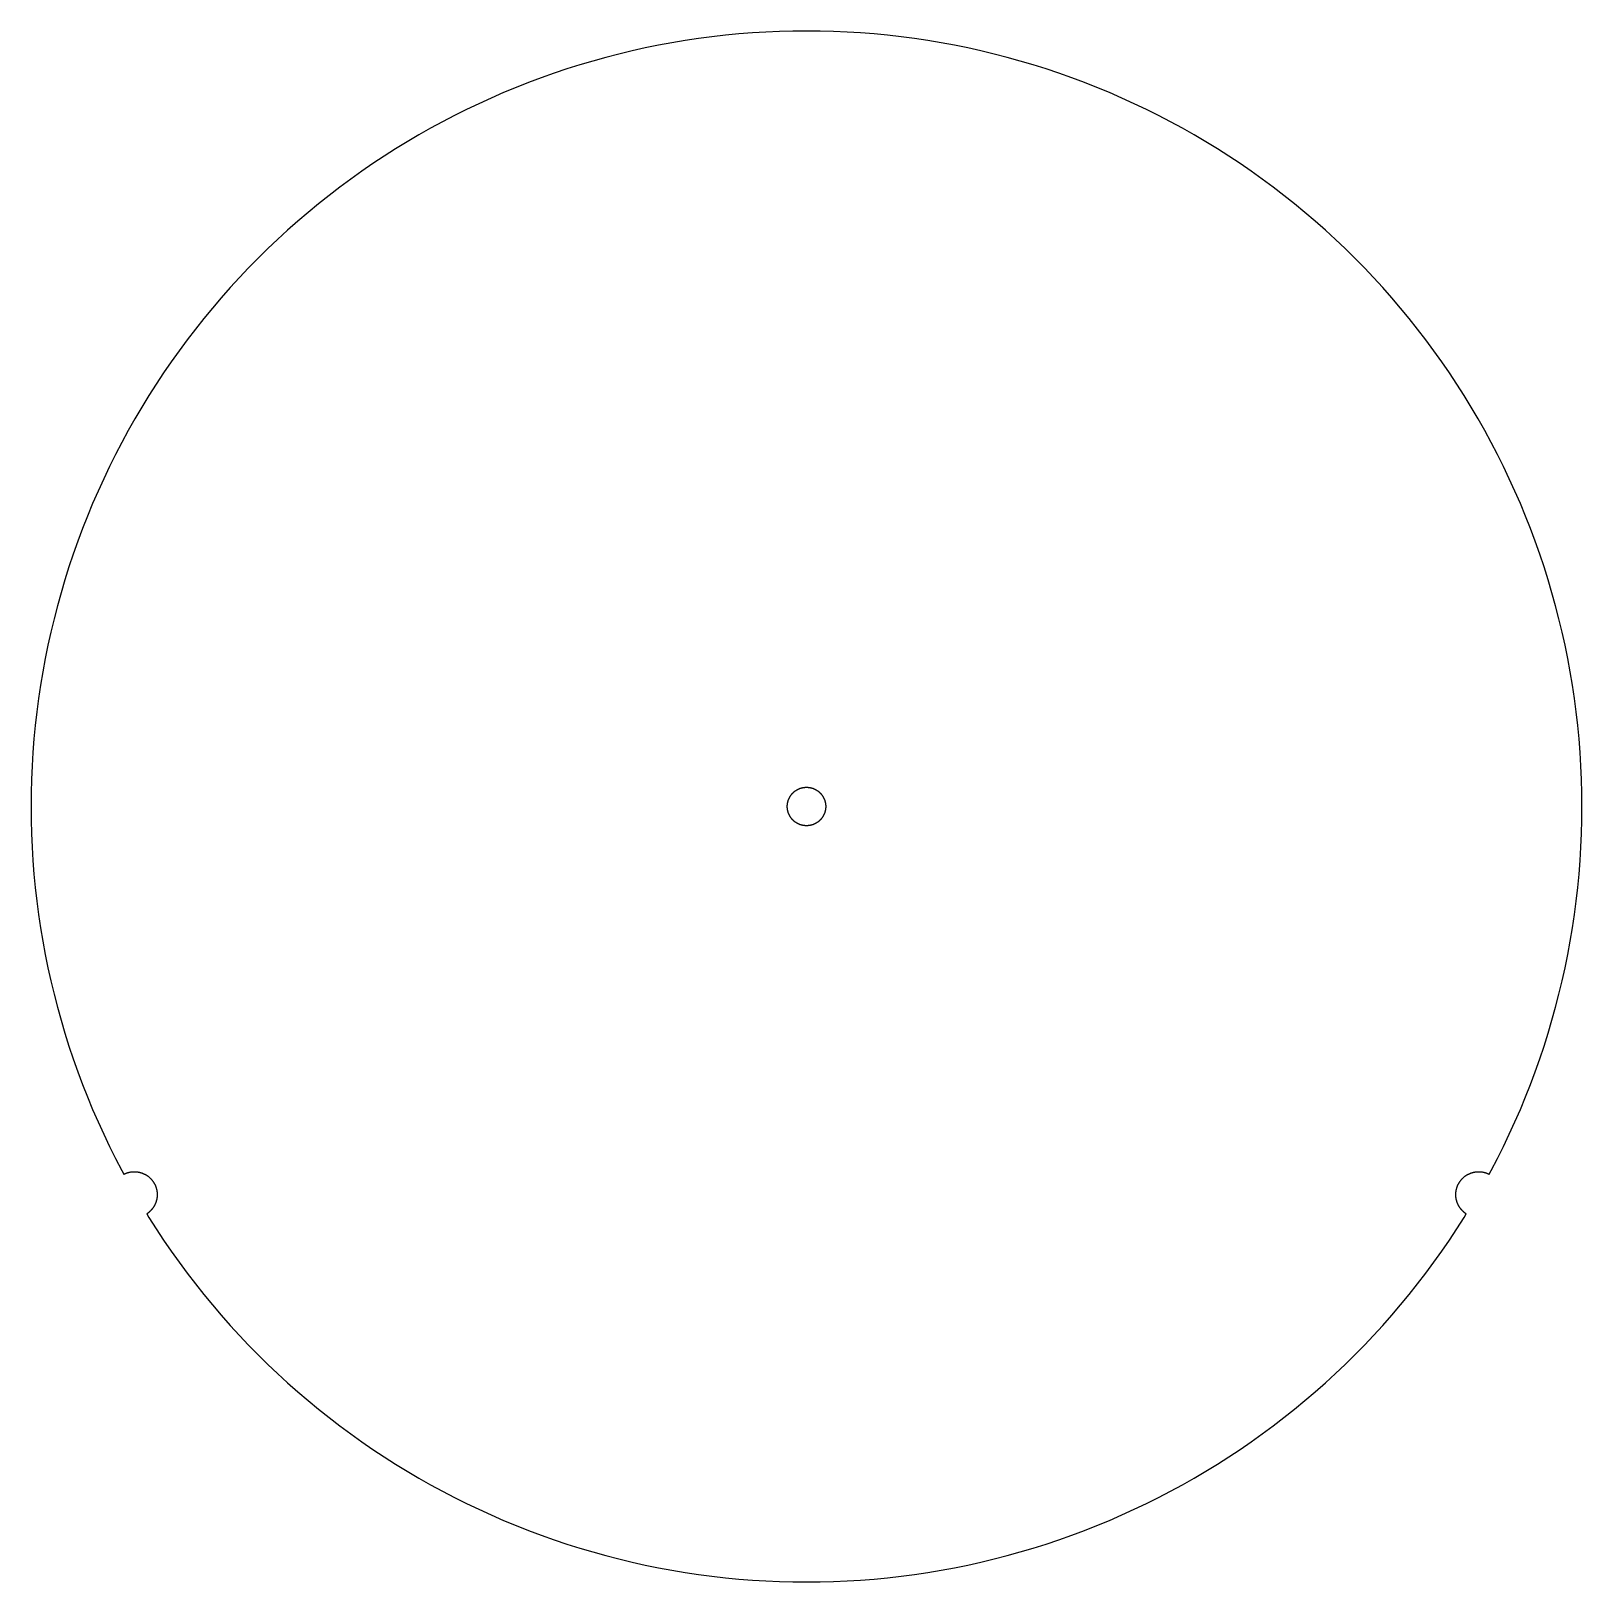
# Model space of a CAD drawing. Header units: metres. Extents: x -105 to 105, y -105 to 105.
import ezdxf

# ---------------------------------------------------------------- set-up
doc = ezdxf.new("R2010")
doc.units = ezdxf.units.M

msp = doc.modelspace()

# ---------------------------------------------------------------- linework, layer by layer
for p, q in [((-20.0159, 102.973), (-21.8099, 102.608)), ((-18.2157, 103.306), (-20.0159, 102.973)), ((-16.41, 103.609), (-18.2157, 103.306)), ((-14.5992, 103.879), (-16.41, 103.609)), ((-12.7841, 104.118), (-14.5992, 103.879)), ((-10.965, 104.325), (-12.7841, 104.118)), ((-9.14262, 104.501), (-10.965, 104.325)), ((-7.31744, 104.644), (-9.14262, 104.501)), ((-5.49004, 104.756), (-7.31744, 104.644)), ((-3.66095, 104.836), (-5.49004, 104.756)), ((-1.83075, 104.884), (-3.66095, 104.836)), ((0, 104.9), (-1.83075, 104.884)), ((1.83075, 104.884), (0, 104.9)), ((3.66095, 104.836), (1.83075, 104.884)), ((5.49004, 104.756), (3.66095, 104.836)), ((7.31744, 104.644), (5.49004, 104.756)), ((9.14262, 104.501), (7.31744, 104.644)), ((10.965, 104.325), (9.14262, 104.501)), ((12.7841, 104.118), (10.965, 104.325)), ((14.5992, 103.879), (12.7841, 104.118)), ((16.41, 103.609), (14.5992, 103.879)), ((18.2157, 103.306), (16.41, 103.609)), ((20.0159, 102.973), (18.2157, 103.306)), ((21.8099, 102.608), (20.0159, 102.973)), ((-28.9144, 100.836), (-30.6698, 100.316)), ((-27.1501, 101.326), (-28.9144, 100.836)), ((-25.3776, 101.784), (-27.1501, 101.326)), ((-23.5974, 102.211), (-25.3776, 101.784)), ((-21.8099, 102.608), (-23.5974, 102.211)), ((23.5974, 102.211), (21.8099, 102.608)), ((25.3776, 101.784), (23.5974, 102.211)), ((27.1501, 101.326), (25.3776, 101.784)), ((28.9144, 100.836), (27.1501, 101.326)), ((30.6698, 100.316), (28.9144, 100.836)), ((-34.1521, 99.1849), (-35.8779, 98.5737)), ((-32.4159, 99.7658), (-34.1521, 99.1849)), ((-30.6698, 100.316), (-32.4159, 99.7658)), ((32.4159, 99.7658), (30.6698, 100.316)), ((34.1521, 99.1849), (32.4159, 99.7658)), ((35.8779, 98.5737), (34.1521, 99.1849)), ((-40.9877, 96.561), (-42.6667, 95.8309)), ((-39.2962, 97.2616), (-40.9877, 96.561)), ((-37.5928, 97.9326), (-39.2962, 97.2616)), ((-35.8779, 98.5737), (-37.5928, 97.9326)), ((37.5928, 97.9326), (35.8779, 98.5737)), ((39.2962, 97.2616), (37.5928, 97.9326)), ((40.9877, 96.561), (39.2962, 97.2616)), ((42.6667, 95.8309), (40.9877, 96.561)), ((-44.3326, 95.0717), (-45.9851, 94.2835)), ((-42.6667, 95.8309), (-44.3326, 95.0717)), ((44.3326, 95.0717), (42.6667, 95.8309)), ((45.9851, 94.2835), (44.3326, 95.0717)), ((-49.2476, 92.6212), (-50.8565, 91.7476)), ((-47.6236, 93.4666), (-49.2476, 92.6212)), ((-45.9851, 94.2835), (-47.6236, 93.4666)), ((47.6236, 93.4666), (45.9851, 94.2835)), ((49.2476, 92.6212), (47.6236, 93.4666)), ((50.8565, 91.7476), (49.2476, 92.6212)), ((-52.45, 90.8461), (-54.0275, 89.9168)), ((-50.8565, 91.7476), (-52.45, 90.8461)), ((52.45, 90.8461), (50.8565, 91.7476)), ((54.0275, 89.9168), (52.45, 90.8461)), ((-55.5885, 88.9602), (-57.1326, 87.9765)), ((-54.0275, 89.9168), (-55.5885, 88.9602)), ((55.5885, 88.9602), (54.0275, 89.9168)), ((57.1326, 87.9765), (55.5885, 88.9602)), ((-58.6593, 86.966), (-60.1682, 85.929)), ((-57.1326, 87.9765), (-58.6593, 86.966)), ((58.6593, 86.966), (57.1326, 87.9765)), ((60.1682, 85.929), (58.6593, 86.966)), ((-61.6587, 84.8659), (-63.1304, 83.7769)), ((-60.1682, 85.929), (-61.6587, 84.8659)), ((61.6587, 84.8659), (60.1682, 85.929)), ((63.1304, 83.7769), (61.6587, 84.8659)), ((-64.5829, 82.6623), (-66.0157, 81.5226)), ((-63.1304, 83.7769), (-64.5829, 82.6623)), ((64.5829, 82.6623), (63.1304, 83.7769)), ((66.0157, 81.5226), (64.5829, 82.6623)), ((-67.4284, 80.358), (-68.8206, 79.169)), ((-66.0157, 81.5226), (-67.4284, 80.358)), ((67.4284, 80.358), (66.0157, 81.5226)), ((68.8206, 79.169), (67.4284, 80.358)), ((-70.1918, 77.9559), (-71.5416, 76.719)), ((-68.8206, 79.169), (-70.1918, 77.9559)), ((70.1918, 77.9559), (68.8206, 79.169)), ((71.5416, 76.719), (70.1918, 77.9559)), ((-71.5416, 76.719), (-72.8697, 75.4587)), ((72.8697, 75.4587), (71.5416, 76.719)), ((-74.1755, 74.1755), (-75.4587, 72.8697)), ((-72.8697, 75.4587), (-74.1755, 74.1755)), ((74.1755, 74.1755), (72.8697, 75.4587)), ((75.4587, 72.8697), (74.1755, 74.1755)), ((-76.719, 71.5416), (-77.9559, 70.1918)), ((-75.4587, 72.8697), (-76.719, 71.5416)), ((76.719, 71.5416), (75.4587, 72.8697)), ((77.9559, 70.1918), (76.719, 71.5416)), ((-77.9559, 70.1918), (-79.169, 68.8206)), ((79.169, 68.8206), (77.9559, 70.1918)), ((-80.358, 67.4284), (-81.5226, 66.0157)), ((-79.169, 68.8206), (-80.358, 67.4284)), ((80.358, 67.4284), (79.169, 68.8206)), ((81.5226, 66.0157), (80.358, 67.4284)), ((-81.5226, 66.0157), (-82.6623, 64.5829)), ((82.6623, 64.5829), (81.5226, 66.0157)), ((-83.7769, 63.1304), (-84.8659, 61.6587)), ((-82.6623, 64.5829), (-83.7769, 63.1304)), ((83.7769, 63.1304), (82.6623, 64.5829)), ((84.8659, 61.6587), (83.7769, 63.1304)), ((-84.8659, 61.6587), (-85.929, 60.1682)), ((85.929, 60.1682), (84.8659, 61.6587)), ((-85.929, 60.1682), (-86.966, 58.6593)), ((86.966, 58.6593), (85.929, 60.1682)), ((-87.9765, 57.1326), (-88.9602, 55.5885)), ((-86.966, 58.6593), (-87.9765, 57.1326)), ((87.9765, 57.1326), (86.966, 58.6593)), ((88.9602, 55.5885), (87.9765, 57.1326)), ((-88.9602, 55.5885), (-89.9168, 54.0275)), ((89.9168, 54.0275), (88.9602, 55.5885)), ((-89.9168, 54.0275), (-90.8461, 52.45)), ((90.8461, 52.45), (89.9168, 54.0275)), ((-91.7476, 50.8565), (-92.6212, 49.2476)), ((-90.8461, 52.45), (-91.7476, 50.8565)), ((91.7476, 50.8565), (90.8461, 52.45)), ((92.6212, 49.2476), (91.7476, 50.8565)), ((-92.6212, 49.2476), (-93.4666, 47.6236)), ((93.4666, 47.6236), (92.6212, 49.2476)), ((-93.4666, 47.6236), (-94.2835, 45.9851)), ((94.2835, 45.9851), (93.4666, 47.6236)), ((-95.0717, 44.3326), (-95.8309, 42.6667)), ((-94.2835, 45.9851), (-95.0717, 44.3326)), ((95.0717, 44.3326), (94.2835, 45.9851)), ((95.8309, 42.6667), (95.0717, 44.3326)), ((-95.8309, 42.6667), (-96.561, 40.9877)), ((96.561, 40.9877), (95.8309, 42.6667)), ((-96.561, 40.9877), (-97.2616, 39.2962)), ((97.2616, 39.2962), (96.561, 40.9877)), ((-97.2616, 39.2962), (-97.9326, 37.5928)), ((97.9326, 37.5928), (97.2616, 39.2962)), ((-98.5737, 35.8779), (-99.1849, 34.1521)), ((-97.9326, 37.5928), (-98.5737, 35.8779)), ((98.5737, 35.8779), (97.9326, 37.5928)), ((99.1849, 34.1521), (98.5737, 35.8779)), ((-99.1849, 34.1521), (-99.7658, 32.4159)), ((99.7658, 32.4159), (99.1849, 34.1521)), ((-99.7658, 32.4159), (-100.316, 30.6698)), ((100.316, 30.6698), (99.7658, 32.4159)), ((-100.316, 30.6698), (-100.836, 28.9144)), ((100.836, 28.9144), (100.316, 30.6698)), ((-100.836, 28.9144), (-101.326, 27.1501)), ((101.326, 27.1501), (100.836, 28.9144)), ((-101.784, 25.3776), (-102.211, 23.5974)), ((-101.326, 27.1501), (-101.784, 25.3776)), ((101.784, 25.3776), (101.326, 27.1501)), ((102.211, 23.5974), (101.784, 25.3776)), ((-102.211, 23.5974), (-102.608, 21.8099)), ((102.608, 21.8099), (102.211, 23.5974)), ((-102.608, 21.8099), (-102.973, 20.0159)), ((102.973, 20.0159), (102.608, 21.8099)), ((-102.973, 20.0159), (-103.306, 18.2157)), ((103.306, 18.2157), (102.973, 20.0159)), ((-103.306, 18.2157), (-103.609, 16.41)), ((103.609, 16.41), (103.306, 18.2157)), ((-103.609, 16.41), (-103.879, 14.5992)), ((103.879, 14.5992), (103.609, 16.41)), ((-104.118, 12.7841), (-104.325, 10.965)), ((-103.879, 14.5992), (-104.118, 12.7841)), ((104.118, 12.7841), (103.879, 14.5992)), ((104.325, 10.965), (104.118, 12.7841)), ((-104.325, 10.965), (-104.501, 9.14262)), ((104.501, 9.14262), (104.325, 10.965)), ((-104.501, 9.14262), (-104.644, 7.31744)), ((104.644, 7.31744), (104.501, 9.14262)), ((-104.644, 7.31744), (-104.756, 5.49004)), ((104.756, 5.49004), (104.644, 7.31744)), ((-104.756, 5.49004), (-104.836, 3.66095)), ((104.836, 3.66095), (104.756, 5.49004)), ((-104.836, 3.66095), (-104.884, 1.83075)), ((-1.56471, 2.07645), (-1.52823, 2.10344)), ((-1.52823, 2.10344), (-1.49129, 2.12979)), ((-1.49129, 2.12979), (-1.45389, 2.15549)), ((-1.45389, 2.15549), (-1.41606, 2.18054)), ((-1.41606, 2.18054), (-1.37778, 2.20491)), ((-1.37778, 2.20491), (-1.3391, 2.22862)), ((-1.3391, 2.22862), (-1.29999, 2.25166)), ((-1.29999, 2.25166), (-1.2605, 2.274)), ((-1.2605, 2.274), (-1.22061, 2.29565)), ((-1.22061, 2.29565), (-1.18037, 2.3166)), ((-1.18037, 2.3166), (-1.13976, 2.33685)), ((-1.13976, 2.33685), (-1.0988, 2.3564)), ((-1.0988, 2.3564), (-1.05751, 2.37521)), ((-1.05751, 2.37521), (-1.0159, 2.39331)), ((-1.0159, 2.39331), (-0.973969, 2.41068)), ((-0.973969, 2.41068), (-0.931747, 2.42731)), ((-0.931747, 2.42731), (-0.889252, 2.44319)), ((-0.889252, 2.44319), (-0.846466, 2.45834)), ((-0.846466, 2.45834), (-0.803436, 2.47273)), ((-0.803436, 2.47273), (-0.760162, 2.48639)), ((-0.760162, 2.48639), (-0.716644, 2.49927)), ((-0.716644, 2.49927), (-0.672928, 2.5114)), ((-0.672928, 2.5114), (-0.628983, 2.52277)), ((-0.628983, 2.52277), (-0.584869, 2.53336)), ((-0.584869, 2.53336), (-0.540558, 2.54318)), ((-0.540558, 2.54318), (-0.496094, 2.55222)), ((-0.496094, 2.55222), (-0.451477, 2.56049)), ((-0.451477, 2.56049), (-0.406723, 2.56798)), ((-0.406723, 2.56798), (-0.361847, 2.57469)), ((-0.361847, 2.57469), (-0.316849, 2.58061)), ((-0.316849, 2.58061), (-0.271759, 2.58575)), ((-0.271759, 2.58575), (-0.226593, 2.5901)), ((-0.226593, 2.5901), (-0.181366, 2.59366)), ((-0.181366, 2.59366), (-0.136063, 2.59644)), ((-0.136063, 2.59644), (-0.090729, 2.5984)), ((-0.090729, 2.5984), (-0.045364, 2.59959)), ((-0.045364, 2.59959), (0, 2.59999)), ((0, 2.59999), (0.045364, 2.59959)), ((0.045364, 2.59959), (0.090729, 2.5984)), ((0.090729, 2.5984), (0.136063, 2.59644)), ((0.136063, 2.59644), (0.181366, 2.59366)), ((0.181366, 2.59366), (0.226593, 2.5901)), ((0.226593, 2.5901), (0.271759, 2.58575)), ((0.271759, 2.58575), (0.316849, 2.58061)), ((0.316849, 2.58061), (0.361847, 2.57469)), ((0.361847, 2.57469), (0.406723, 2.56798)), ((0.406723, 2.56798), (0.451477, 2.56049)), ((0.451477, 2.56049), (0.496094, 2.55222)), ((0.496094, 2.55222), (0.540558, 2.54318)), ((0.540558, 2.54318), (0.584869, 2.53336)), ((0.584869, 2.53336), (0.628983, 2.52277)), ((0.628983, 2.52277), (0.672928, 2.5114)), ((0.672928, 2.5114), (0.716644, 2.49927)), ((0.716644, 2.49927), (0.760162, 2.48639)), ((0.760162, 2.48639), (0.803436, 2.47273)), ((0.803436, 2.47273), (0.846466, 2.45834)), ((0.846466, 2.45834), (0.889252, 2.44319)), ((0.889252, 2.44319), (0.931747, 2.42731)), ((0.931747, 2.42731), (0.973969, 2.41068)), ((0.973969, 2.41068), (1.0159, 2.39331)), ((1.0159, 2.39331), (1.05751, 2.37521)), ((1.05751, 2.37521), (1.0988, 2.3564)), ((1.0988, 2.3564), (1.13976, 2.33685)), ((1.13976, 2.33685), (1.18037, 2.3166)), ((1.18037, 2.3166), (1.22061, 2.29565)), ((1.22061, 2.29565), (1.2605, 2.274)), ((1.2605, 2.274), (1.29999, 2.25166)), ((1.29999, 2.25166), (1.3391, 2.22862)), ((1.3391, 2.22862), (1.37778, 2.20491)), ((1.37778, 2.20491), (1.41606, 2.18054)), ((1.41606, 2.18054), (1.45389, 2.15549)), ((1.45389, 2.15549), (1.49129, 2.12979)), ((1.49129, 2.12979), (1.52823, 2.10344)), ((1.52823, 2.10344), (1.56471, 2.07645)), ((104.884, 1.83075), (104.836, 3.66095)), ((-104.884, 1.83075), (-104.9, 0)), ((-104.9, 0), (-104.884, -1.83075)), ((-2.59999, 0), (-2.59959, 0.045364)), ((-2.59959, -0.045364), (-2.59999, 0)), ((-2.59959, 0.045364), (-2.5984, 0.090729)), ((-2.5984, 0.090729), (-2.59644, 0.136063)), ((-2.59644, 0.136063), (-2.59366, 0.181366)), ((-2.59366, 0.181366), (-2.5901, 0.226593)), ((-2.5901, 0.226593), (-2.58575, 0.271759)), ((-2.58575, 0.271759), (-2.58061, 0.316849)), ((-2.58061, 0.316849), (-2.57469, 0.361847)), ((-2.57469, 0.361847), (-2.56798, 0.406723)), ((-2.56798, 0.406723), (-2.56049, 0.451477)), ((-2.56049, 0.451477), (-2.55222, 0.496094)), ((-2.55222, 0.496094), (-2.54318, 0.540558)), ((-2.54318, 0.540558), (-2.53336, 0.584869)), ((-2.53336, 0.584869), (-2.52277, 0.628983)), ((-2.52277, 0.628983), (-2.5114, 0.672928)), ((-2.5114, 0.672928), (-2.49927, 0.716644)), ((-2.49927, 0.716644), (-2.48639, 0.760162)), ((-2.48639, 0.760162), (-2.47273, 0.803436)), ((-2.47273, 0.803436), (-2.45834, 0.846466)), ((-2.45834, 0.846466), (-2.44319, 0.889252)), ((-2.44319, 0.889252), (-2.42731, 0.931747)), ((-2.42731, 0.931747), (-2.41068, 0.973969)), ((-2.41068, 0.973969), (-2.39331, 1.0159)), ((-2.39331, 1.0159), (-2.37521, 1.05751)), ((-2.37521, 1.05751), (-2.3564, 1.0988)), ((-2.3564, 1.0988), (-2.33685, 1.13976)), ((-2.33685, 1.13976), (-2.3166, 1.18037)), ((-2.3166, 1.18037), (-2.29565, 1.22061)), ((-2.29565, 1.22061), (-2.274, 1.2605)), ((-2.274, 1.2605), (-2.25166, 1.29999)), ((-2.25166, 1.29999), (-2.22862, 1.3391)), ((-2.22862, 1.3391), (-2.20491, 1.37778)), ((-2.20491, 1.37778), (-2.18054, 1.41606)), ((-2.18054, 1.41606), (-2.15549, 1.45389)), ((-2.15549, 1.45389), (-2.12979, 1.49129)), ((-2.12979, 1.49129), (-2.10344, 1.52823)), ((-2.10344, 1.52823), (-2.07645, 1.56471)), ((-2.07645, 1.56471), (-2.04881, 1.60071)), ((-2.04881, 1.60071), (-2.02057, 1.63623)), ((-2.02057, 1.63623), (-1.99171, 1.67123)), ((-1.99171, 1.67123), (-1.96223, 1.70575)), ((-1.96223, 1.70575), (-1.93217, 1.73973)), ((-1.93217, 1.73973), (-1.9015, 1.77319)), ((-1.9015, 1.77319), (-1.87027, 1.80611)), ((-1.87027, 1.80611), (-1.83847, 1.83847)), ((-1.83847, 1.83847), (-1.80611, 1.87027)), ((-1.80611, 1.87027), (-1.77319, 1.9015)), ((-1.77319, 1.9015), (-1.73973, 1.93217)), ((-1.73973, 1.93217), (-1.70575, 1.96223)), ((-1.70575, 1.96223), (-1.67123, 1.99171)), ((-1.67123, 1.99171), (-1.63623, 2.02057)), ((-1.63623, 2.02057), (-1.60071, 2.04881)), ((-1.60071, 2.04881), (-1.56471, 2.07645)), ((1.56471, 2.07645), (1.60071, 2.04881)), ((1.60071, 2.04881), (1.63623, 2.02057)), ((1.63623, 2.02057), (1.67123, 1.99171)), ((1.67123, 1.99171), (1.70575, 1.96223)), ((1.70575, 1.96223), (1.73973, 1.93217)), ((1.73973, 1.93217), (1.77319, 1.9015)), ((1.77319, 1.9015), (1.80611, 1.87027)), ((1.80611, 1.87027), (1.83847, 1.83847)), ((1.83847, 1.83847), (1.87027, 1.80611)), ((1.87027, 1.80611), (1.9015, 1.77319)), ((1.9015, 1.77319), (1.93217, 1.73973)), ((1.93217, 1.73973), (1.96223, 1.70575)), ((1.96223, 1.70575), (1.99171, 1.67123)), ((1.99171, 1.67123), (2.02057, 1.63623)), ((2.02057, 1.63623), (2.04881, 1.60071)), ((2.04881, 1.60071), (2.07645, 1.56471)), ((2.07645, 1.56471), (2.10344, 1.52823)), ((2.10344, 1.52823), (2.12979, 1.49129)), ((2.12979, 1.49129), (2.15549, 1.45389)), ((2.15549, 1.45389), (2.18054, 1.41606)), ((2.18054, 1.41606), (2.20491, 1.37778)), ((2.20491, 1.37778), (2.22862, 1.3391)), ((2.22862, 1.3391), (2.25166, 1.29999)), ((2.25166, 1.29999), (2.274, 1.2605)), ((2.274, 1.2605), (2.29565, 1.22061)), ((2.29565, 1.22061), (2.3166, 1.18037)), ((2.3166, 1.18037), (2.33685, 1.13976)), ((2.33685, 1.13976), (2.3564, 1.0988)), ((2.3564, 1.0988), (2.37521, 1.05751)), ((2.37521, 1.05751), (2.39331, 1.0159)), ((2.39331, 1.0159), (2.41068, 0.973969)), ((2.41068, 0.973969), (2.42731, 0.931747)), ((2.42731, 0.931747), (2.44319, 0.889252)), ((2.44319, 0.889252), (2.45834, 0.846466)), ((2.45834, 0.846466), (2.47273, 0.803436)), ((2.47273, 0.803436), (2.48639, 0.760162)), ((2.48639, 0.760162), (2.49927, 0.716644)), ((2.49927, 0.716644), (2.5114, 0.672928)), ((2.5114, 0.672928), (2.52277, 0.628983)), ((2.52277, 0.628983), (2.53336, 0.584869)), ((2.53336, 0.584869), (2.54318, 0.540558)), ((2.54318, 0.540558), (2.55222, 0.496094)), ((2.55222, 0.496094), (2.56049, 0.451477)), ((2.56049, 0.451477), (2.56798, 0.406723)), ((2.56798, 0.406723), (2.57469, 0.361847)), ((2.57469, 0.361847), (2.58061, 0.316849)), ((2.58061, 0.316849), (2.58575, 0.271759)), ((2.58575, 0.271759), (2.5901, 0.226593)), ((2.5901, 0.226593), (2.59366, 0.181366)), ((2.59366, 0.181366), (2.59644, 0.136063)), ((2.59644, 0.136063), (2.5984, 0.090729)), ((2.5984, 0.090729), (2.59959, 0.045364)), ((2.59959, 0.045364), (2.59999, 0)), ((2.59999, 0), (2.59959, -0.045364)), ((104.9, 0), (104.884, 1.83075)), ((104.884, -1.83075), (104.9, 0)), ((-104.884, -1.83075), (-104.836, -3.66095)), ((-2.5984, -0.090729), (-2.59959, -0.045364)), ((-2.59644, -0.136063), (-2.5984, -0.090729)), ((-2.59366, -0.181366), (-2.59644, -0.136063)), ((-2.5901, -0.226593), (-2.59366, -0.181366)), ((-2.58575, -0.271759), (-2.5901, -0.226593)), ((-2.58061, -0.316849), (-2.58575, -0.271759)), ((-2.57469, -0.361847), (-2.58061, -0.316849)), ((-2.56798, -0.406723), (-2.57469, -0.361847)), ((-2.56049, -0.451477), (-2.56798, -0.406723)), ((-2.55222, -0.496094), (-2.56049, -0.451477)), ((-2.54318, -0.540558), (-2.55222, -0.496094)), ((-2.53336, -0.584869), (-2.54318, -0.540558)), ((-2.52277, -0.628983), (-2.53336, -0.584869)), ((-2.5114, -0.672928), (-2.52277, -0.628983)), ((-2.49927, -0.716644), (-2.5114, -0.672928)), ((-2.48639, -0.760162), (-2.49927, -0.716644)), ((-2.47273, -0.803436), (-2.48639, -0.760162)), ((-2.45834, -0.846466), (-2.47273, -0.803436)), ((-2.44319, -0.889252), (-2.45834, -0.846466)), ((-2.42731, -0.931747), (-2.44319, -0.889252)), ((-2.41068, -0.973969), (-2.42731, -0.931747)), ((-2.39331, -1.0159), (-2.41068, -0.973969)), ((-2.37521, -1.05751), (-2.39331, -1.0159)), ((-2.3564, -1.0988), (-2.37521, -1.05751)), ((-2.33685, -1.13976), (-2.3564, -1.0988)), ((-2.3166, -1.18037), (-2.33685, -1.13976)), ((-2.29565, -1.22061), (-2.3166, -1.18037)), ((-2.274, -1.2605), (-2.29565, -1.22061)), ((-2.25166, -1.29999), (-2.274, -1.2605)), ((-2.22862, -1.3391), (-2.25166, -1.29999)), ((-2.20491, -1.37778), (-2.22862, -1.3391)), ((-2.18054, -1.41606), (-2.20491, -1.37778)), ((-2.15549, -1.45389), (-2.18054, -1.41606)), ((-2.12979, -1.49129), (-2.15549, -1.45389)), ((-2.10344, -1.52823), (-2.12979, -1.49129)), ((-2.07645, -1.56471), (-2.10344, -1.52823)), ((-2.04881, -1.60071), (-2.07645, -1.56471)), ((-2.02057, -1.63623), (-2.04881, -1.60071)), ((-1.99171, -1.67123), (-2.02057, -1.63623)), ((-1.96223, -1.70575), (-1.99171, -1.67123)), ((-1.93217, -1.73973), (-1.96223, -1.70575)), ((-1.9015, -1.77319), (-1.93217, -1.73973)), ((-1.87027, -1.80611), (-1.9015, -1.77319)), ((-1.83847, -1.83847), (-1.87027, -1.80611)), ((-1.80611, -1.87027), (-1.83847, -1.83847)), ((-1.77319, -1.9015), (-1.80611, -1.87027)), ((-1.73973, -1.93217), (-1.77319, -1.9015)), ((-1.70575, -1.96223), (-1.73973, -1.93217)), ((-1.67123, -1.99171), (-1.70575, -1.96223)), ((-1.63623, -2.02057), (-1.67123, -1.99171)), ((-1.60071, -2.04881), (-1.63623, -2.02057)), ((-1.56471, -2.07645), (-1.60071, -2.04881)), ((-1.52823, -2.10344), (-1.56471, -2.07645)), ((1.56471, -2.07645), (1.52823, -2.10344)), ((1.60071, -2.04881), (1.56471, -2.07645)), ((1.63623, -2.02057), (1.60071, -2.04881)), ((1.67123, -1.99171), (1.63623, -2.02057)), ((1.70575, -1.96223), (1.67123, -1.99171)), ((1.73973, -1.93217), (1.70575, -1.96223)), ((1.77319, -1.9015), (1.73973, -1.93217)), ((1.80611, -1.87027), (1.77319, -1.9015)), ((1.83847, -1.83847), (1.80611, -1.87027)), ((1.87027, -1.80611), (1.83847, -1.83847)), ((1.9015, -1.77319), (1.87027, -1.80611)), ((1.93217, -1.73973), (1.9015, -1.77319)), ((1.96223, -1.70575), (1.93217, -1.73973)), ((1.99171, -1.67123), (1.96223, -1.70575)), ((2.02057, -1.63623), (1.99171, -1.67123)), ((2.04881, -1.60071), (2.02057, -1.63623)), ((2.07645, -1.56471), (2.04881, -1.60071)), ((2.10344, -1.52823), (2.07645, -1.56471)), ((2.12979, -1.49129), (2.10344, -1.52823)), ((2.15549, -1.45389), (2.12979, -1.49129)), ((2.18054, -1.41606), (2.15549, -1.45389)), ((2.20491, -1.37778), (2.18054, -1.41606)), ((2.22862, -1.3391), (2.20491, -1.37778)), ((2.25166, -1.29999), (2.22862, -1.3391)), ((2.274, -1.2605), (2.25166, -1.29999)), ((2.29565, -1.22061), (2.274, -1.2605)), ((2.3166, -1.18037), (2.29565, -1.22061)), ((2.33685, -1.13976), (2.3166, -1.18037)), ((2.3564, -1.0988), (2.33685, -1.13976)), ((2.37521, -1.05751), (2.3564, -1.0988)), ((2.39331, -1.0159), (2.37521, -1.05751)), ((2.41068, -0.973969), (2.39331, -1.0159)), ((2.42731, -0.931747), (2.41068, -0.973969)), ((2.44319, -0.889252), (2.42731, -0.931747)), ((2.45834, -0.846466), (2.44319, -0.889252)), ((2.47273, -0.803436), (2.45834, -0.846466)), ((2.48639, -0.760162), (2.47273, -0.803436)), ((2.49927, -0.716644), (2.48639, -0.760162)), ((2.5114, -0.672928), (2.49927, -0.716644)), ((2.52277, -0.628983), (2.5114, -0.672928)), ((2.53336, -0.584869), (2.52277, -0.628983)), ((2.54318, -0.540558), (2.53336, -0.584869)), ((2.55222, -0.496094), (2.54318, -0.540558)), ((2.56049, -0.451477), (2.55222, -0.496094)), ((2.56798, -0.406723), (2.56049, -0.451477)), ((2.57469, -0.361847), (2.56798, -0.406723)), ((2.58061, -0.316849), (2.57469, -0.361847)), ((2.58575, -0.271759), (2.58061, -0.316849)), ((2.5901, -0.226593), (2.58575, -0.271759)), ((2.59366, -0.181366), (2.5901, -0.226593)), ((2.59644, -0.136063), (2.59366, -0.181366)), ((2.5984, -0.090729), (2.59644, -0.136063)), ((2.59959, -0.045364), (2.5984, -0.090729)), ((104.836, -3.66095), (104.884, -1.83075)), ((-104.836, -3.66095), (-104.756, -5.49004)), ((-1.49129, -2.12979), (-1.52823, -2.10344)), ((-1.45389, -2.15549), (-1.49129, -2.12979)), ((-1.41606, -2.18054), (-1.45389, -2.15549)), ((-1.37778, -2.20491), (-1.41606, -2.18054)), ((-1.3391, -2.22862), (-1.37778, -2.20491)), ((-1.29999, -2.25166), (-1.3391, -2.22862)), ((-1.2605, -2.274), (-1.29999, -2.25166)), ((-1.22061, -2.29565), (-1.2605, -2.274)), ((-1.18037, -2.3166), (-1.22061, -2.29565)), ((-1.13976, -2.33685), (-1.18037, -2.3166)), ((-1.0988, -2.3564), (-1.13976, -2.33685)), ((-1.05751, -2.37521), (-1.0988, -2.3564)), ((-1.0159, -2.39331), (-1.05751, -2.37521)), ((-0.973969, -2.41068), (-1.0159, -2.39331)), ((-0.931747, -2.42731), (-0.973969, -2.41068)), ((-0.889252, -2.44319), (-0.931747, -2.42731)), ((-0.846466, -2.45834), (-0.889252, -2.44319)), ((-0.803436, -2.47273), (-0.846466, -2.45834)), ((-0.760162, -2.48639), (-0.803436, -2.47273)), ((-0.716644, -2.49927), (-0.760162, -2.48639)), ((-0.672928, -2.5114), (-0.716644, -2.49927)), ((-0.628983, -2.52277), (-0.672928, -2.5114)), ((-0.584869, -2.53336), (-0.628983, -2.52277)), ((-0.540558, -2.54318), (-0.584869, -2.53336)), ((-0.496094, -2.55222), (-0.540558, -2.54318)), ((-0.451477, -2.56049), (-0.496094, -2.55222)), ((-0.406723, -2.56798), (-0.451477, -2.56049)), ((-0.361847, -2.57469), (-0.406723, -2.56798)), ((-0.316849, -2.58061), (-0.361847, -2.57469)), ((-0.271759, -2.58575), (-0.316849, -2.58061)), ((-0.226593, -2.5901), (-0.271759, -2.58575)), ((-0.181366, -2.59366), (-0.226593, -2.5901)), ((-0.136063, -2.59644), (-0.181366, -2.59366)), ((-0.090729, -2.5984), (-0.136063, -2.59644)), ((-0.045364, -2.59959), (-0.090729, -2.5984)), ((0, -2.59999), (-0.045364, -2.59959)), ((0.045364, -2.59959), (0, -2.59999)), ((0.090729, -2.5984), (0.045364, -2.59959)), ((0.136063, -2.59644), (0.090729, -2.5984)), ((0.181366, -2.59366), (0.136063, -2.59644)), ((0.226593, -2.5901), (0.181366, -2.59366)), ((0.271759, -2.58575), (0.226593, -2.5901)), ((0.316849, -2.58061), (0.271759, -2.58575)), ((0.361847, -2.57469), (0.316849, -2.58061)), ((0.406723, -2.56798), (0.361847, -2.57469)), ((0.451477, -2.56049), (0.406723, -2.56798)), ((0.496094, -2.55222), (0.451477, -2.56049)), ((0.540558, -2.54318), (0.496094, -2.55222)), ((0.584869, -2.53336), (0.540558, -2.54318)), ((0.628983, -2.52277), (0.584869, -2.53336)), ((0.672928, -2.5114), (0.628983, -2.52277)), ((0.716644, -2.49927), (0.672928, -2.5114)), ((0.760162, -2.48639), (0.716644, -2.49927)), ((0.803436, -2.47273), (0.760162, -2.48639)), ((0.846466, -2.45834), (0.803436, -2.47273)), ((0.889252, -2.44319), (0.846466, -2.45834)), ((0.931747, -2.42731), (0.889252, -2.44319)), ((0.973969, -2.41068), (0.931747, -2.42731)), ((1.0159, -2.39331), (0.973969, -2.41068)), ((1.05751, -2.37521), (1.0159, -2.39331)), ((1.0988, -2.3564), (1.05751, -2.37521)), ((1.13976, -2.33685), (1.0988, -2.3564)), ((1.18037, -2.3166), (1.13976, -2.33685)), ((1.22061, -2.29565), (1.18037, -2.3166)), ((1.2605, -2.274), (1.22061, -2.29565)), ((1.29999, -2.25166), (1.2605, -2.274)), ((1.3391, -2.22862), (1.29999, -2.25166)), ((1.37778, -2.20491), (1.3391, -2.22862)), ((1.41606, -2.18054), (1.37778, -2.20491)), ((1.45389, -2.15549), (1.41606, -2.18054)), ((1.49129, -2.12979), (1.45389, -2.15549)), ((1.52823, -2.10344), (1.49129, -2.12979)), ((104.756, -5.49004), (104.836, -3.66095)), ((-104.756, -5.49004), (-104.644, -7.31744)), ((104.644, -7.31744), (104.756, -5.49004)), ((-104.644, -7.31744), (-104.501, -9.14262)), ((104.501, -9.14262), (104.644, -7.31744)), ((-104.501, -9.14262), (-104.325, -10.965)), ((104.325, -10.965), (104.501, -9.14262)), ((-104.325, -10.965), (-104.118, -12.7841)), ((104.118, -12.7841), (104.325, -10.965)), ((-104.118, -12.7841), (-103.879, -14.5992)), ((-103.879, -14.5992), (-103.609, -16.41)), ((103.609, -16.41), (103.879, -14.5992)), ((103.879, -14.5992), (104.118, -12.7841)), ((-103.609, -16.41), (-103.306, -18.2157)), ((103.306, -18.2157), (103.609, -16.41)), ((-103.306, -18.2157), (-102.973, -20.0159)), ((102.973, -20.0159), (103.306, -18.2157)), ((-102.973, -20.0159), (-102.608, -21.8099)), ((102.608, -21.8099), (102.973, -20.0159)), ((-102.608, -21.8099), (-102.211, -23.5974)), ((102.211, -23.5974), (102.608, -21.8099)), ((-102.211, -23.5974), (-101.784, -25.3776)), ((101.784, -25.3776), (102.211, -23.5974)), ((-101.784, -25.3776), (-101.326, -27.1501)), ((-101.326, -27.1501), (-100.836, -28.9144)), ((100.836, -28.9144), (101.326, -27.1501)), ((101.326, -27.1501), (101.784, -25.3776)), ((-100.836, -28.9144), (-100.316, -30.6698)), ((100.316, -30.6698), (100.836, -28.9144)), ((-100.316, -30.6698), (-99.7658, -32.4159)), ((99.7658, -32.4159), (100.316, -30.6698)), ((-99.7658, -32.4159), (-99.1849, -34.1521)), ((99.1849, -34.1521), (99.7658, -32.4159)), ((-99.1849, -34.1521), (-98.5737, -35.8779)), ((98.5737, -35.8779), (99.1849, -34.1521)), ((-98.5737, -35.8779), (-97.9326, -37.5928)), ((-97.9326, -37.5928), (-97.2616, -39.2962)), ((97.2616, -39.2962), (97.9326, -37.5928)), ((97.9326, -37.5928), (98.5737, -35.8779)), ((-97.2616, -39.2962), (-96.561, -40.9877)), ((96.561, -40.9877), (97.2616, -39.2962)), ((-96.561, -40.9877), (-95.8309, -42.6667)), ((95.8309, -42.6667), (96.561, -40.9877)), ((-95.8309, -42.6667), (-95.0717, -44.3326)), ((95.0717, -44.3326), (95.8309, -42.6667)), ((-95.0717, -44.3326), (-94.2835, -45.9851)), ((-94.2835, -45.9851), (-93.4666, -47.6236)), ((93.4666, -47.6236), (94.2835, -45.9851)), ((94.2835, -45.9851), (95.0717, -44.3326)), ((-93.4666, -47.6236), (-92.6212, -49.2476)), ((92.6212, -49.2476), (93.4666, -47.6236)), ((-92.6212, -49.2476), (-92.3517, -49.7439)), ((-92.3517, -49.7439), (-92.34, -49.7379)), ((-92.34, -49.7379), (-92.2916, -49.7137)), ((-92.2916, -49.7137), (-92.2428, -49.6904)), ((-92.2428, -49.6904), (-92.1935, -49.668)), ((-92.1935, -49.668), (-92.1439, -49.6464)), ((-92.1439, -49.6464), (-92.0939, -49.6257)), ((-92.0939, -49.6257), (-92.0436, -49.6059)), ((-92.0436, -49.6059), (-91.9929, -49.5869)), ((-91.9929, -49.5869), (-91.9419, -49.5689)), ((-91.9419, -49.5689), (-91.8906, -49.5517)), ((-91.8906, -49.5517), (-91.839, -49.5354)), ((-91.839, -49.5354), (-91.7871, -49.5201)), ((-91.7871, -49.5201), (-91.735, -49.5056)), ((-91.735, -49.5056), (-91.6826, -49.4921)), ((-91.6826, -49.4921), (-91.63, -49.4794)), ((-91.63, -49.4794), (-91.5772, -49.4677)), ((-91.5772, -49.4677), (-91.5242, -49.457)), ((-91.5242, -49.457), (-91.471, -49.4471)), ((-91.471, -49.4471), (-91.4176, -49.4382)), ((-91.4176, -49.4382), (-91.3641, -49.4302)), ((-91.3641, -49.4302), (-91.3105, -49.4231)), ((-91.3105, -49.4231), (-91.2567, -49.417)), ((-91.2567, -49.417), (-91.2028, -49.4118)), ((-91.2028, -49.4118), (-91.1489, -49.4075)), ((-91.1489, -49.4075), (-91.0949, -49.4042)), ((-91.0949, -49.4042), (-91.0408, -49.4019)), ((-91.0408, -49.4019), (-90.9868, -49.4005)), ((-90.9868, -49.4005), (-90.9327, -49.4)), ((-90.9327, -49.4), (-90.8786, -49.4005)), ((-90.8786, -49.4005), (-90.8245, -49.4019)), ((-90.8245, -49.4019), (-90.7704, -49.4042)), ((-90.7704, -49.4042), (-90.7164, -49.4075)), ((-90.7164, -49.4075), (-90.6625, -49.4118)), ((-90.6625, -49.4118), (-90.6086, -49.417)), ((-90.6086, -49.417), (-90.5549, -49.4231)), ((-90.5549, -49.4231), (-90.5012, -49.4302)), ((-90.5012, -49.4302), (-90.4477, -49.4382)), ((-90.4477, -49.4382), (-90.3943, -49.4471)), ((-90.3943, -49.4471), (-90.3412, -49.457)), ((-90.3412, -49.457), (-90.2881, -49.4677)), ((-90.2881, -49.4677), (-90.2353, -49.4794)), ((-90.2353, -49.4794), (-90.1827, -49.4921)), ((-90.1827, -49.4921), (-90.1303, -49.5056)), ((-90.1303, -49.5056), (-90.0782, -49.5201)), ((-90.0782, -49.5201), (-90.0263, -49.5354)), ((-90.0263, -49.5354), (-89.9747, -49.5517)), ((-89.9747, -49.5517), (-89.9234, -49.5689)), ((-89.9234, -49.5689), (-89.8724, -49.5869)), ((-89.8724, -49.5869), (-89.8217, -49.6059)), ((-89.8217, -49.6059), (-89.7714, -49.6257)), ((-89.7714, -49.6257), (-89.7214, -49.6464)), ((-89.7214, -49.6464), (-89.6718, -49.668)), ((-89.6718, -49.668), (-89.6225, -49.6904)), ((-89.6225, -49.6904), (-89.5737, -49.7137)), ((-89.5737, -49.7137), (-89.5253, -49.7379)), ((-89.5253, -49.7379), (-89.4773, -49.7628)), ((-89.4773, -49.7628), (-89.4297, -49.7887)), ((-89.4297, -49.7887), (-89.3827, -49.8153)), ((-89.3827, -49.8153), (-89.336, -49.8428)), ((-89.336, -49.8428), (-89.2899, -49.871)), ((-89.2899, -49.871), (-89.2443, -49.9001)), ((-89.2443, -49.9001), (-89.1992, -49.93)), ((-89.1992, -49.93), (-89.1546, -49.9606)), ((-89.1546, -49.9606), (-89.1105, -49.992)), ((-89.1105, -49.992), (-89.067, -50.0242)), ((-89.067, -50.0242), (-89.0241, -50.0572)), ((-89.0241, -50.0572), (-88.9818, -50.0908)), ((-88.9818, -50.0908), (-88.94, -50.1253)), ((-88.94, -50.1253), (-88.8989, -50.1604)), ((-88.8989, -50.1604), (-88.8584, -50.1962)), ((-88.8584, -50.1962), (-88.8185, -50.2328)), ((-88.8185, -50.2328), (-88.7792, -50.27)), ((-88.7792, -50.27), (-88.7406, -50.308)), ((-88.7406, -50.308), (-88.7027, -50.3466)), ((-88.7027, -50.3466), (-88.6655, -50.3858)), ((88.6655, -50.3858), (88.7027, -50.3466)), ((88.7027, -50.3466), (88.7406, -50.308)), ((88.7406, -50.308), (88.7792, -50.27)), ((88.7792, -50.27), (88.8185, -50.2328)), ((88.8185, -50.2328), (88.8584, -50.1962)), ((88.8584, -50.1962), (88.8989, -50.1604)), ((88.8989, -50.1604), (88.94, -50.1253)), ((88.94, -50.1253), (88.9818, -50.0908)), ((88.9818, -50.0908), (89.0241, -50.0572)), ((89.0241, -50.0572), (89.067, -50.0242)), ((89.067, -50.0242), (89.1105, -49.992)), ((89.1105, -49.992), (89.1546, -49.9606)), ((89.1546, -49.9606), (89.1992, -49.93)), ((89.1992, -49.93), (89.2443, -49.9001)), ((89.2443, -49.9001), (89.2899, -49.871)), ((89.2899, -49.871), (89.336, -49.8428)), ((89.336, -49.8428), (89.3827, -49.8153)), ((89.3827, -49.8153), (89.4297, -49.7887)), ((89.4297, -49.7887), (89.4773, -49.7628)), ((89.4773, -49.7628), (89.5253, -49.7379)), ((89.5253, -49.7379), (89.5737, -49.7137)), ((89.5737, -49.7137), (89.6225, -49.6904)), ((89.6225, -49.6904), (89.6718, -49.668)), ((89.6718, -49.668), (89.7214, -49.6464)), ((89.7214, -49.6464), (89.7714, -49.6257)), ((89.7714, -49.6257), (89.8217, -49.6059)), ((89.8217, -49.6059), (89.8724, -49.5869)), ((89.8724, -49.5869), (89.9234, -49.5689)), ((89.9234, -49.5689), (89.9747, -49.5517)), ((89.9747, -49.5517), (90.0263, -49.5354)), ((90.0263, -49.5354), (90.0782, -49.5201)), ((90.0782, -49.5201), (90.1303, -49.5056)), ((90.1303, -49.5056), (90.1827, -49.4921)), ((90.1827, -49.4921), (90.2353, -49.4794)), ((90.2353, -49.4794), (90.2881, -49.4677)), ((90.2881, -49.4677), (90.3412, -49.457)), ((90.3412, -49.457), (90.3943, -49.4471)), ((90.3943, -49.4471), (90.4477, -49.4382)), ((90.4477, -49.4382), (90.5012, -49.4302)), ((90.5012, -49.4302), (90.5549, -49.4231)), ((90.5549, -49.4231), (90.6086, -49.417)), ((90.6086, -49.417), (90.6625, -49.4118)), ((90.6625, -49.4118), (90.7164, -49.4075)), ((90.7164, -49.4075), (90.7704, -49.4042)), ((90.7704, -49.4042), (90.8245, -49.4019)), ((90.8245, -49.4019), (90.8786, -49.4005)), ((90.8786, -49.4005), (90.9327, -49.4)), ((90.9327, -49.4), (90.9868, -49.4005)), ((90.9868, -49.4005), (91.0408, -49.4019)), ((91.0408, -49.4019), (91.0949, -49.4042)), ((91.0949, -49.4042), (91.1489, -49.4075)), ((91.1489, -49.4075), (91.2028, -49.4118)), ((91.2028, -49.4118), (91.2567, -49.417)), ((91.2567, -49.417), (91.3105, -49.4231)), ((91.3105, -49.4231), (91.3641, -49.4302)), ((91.3641, -49.4302), (91.4176, -49.4382)), ((91.4176, -49.4382), (91.471, -49.4471)), ((91.471, -49.4471), (91.5242, -49.457)), ((91.5242, -49.457), (91.5772, -49.4677)), ((91.5772, -49.4677), (91.63, -49.4794)), ((91.63, -49.4794), (91.6826, -49.4921)), ((91.6826, -49.4921), (91.735, -49.5056)), ((91.735, -49.5056), (91.7871, -49.5201)), ((91.7871, -49.5201), (91.839, -49.5354)), ((91.839, -49.5354), (91.8906, -49.5517)), ((91.8906, -49.5517), (91.9419, -49.5689)), ((91.9419, -49.5689), (91.9929, -49.5869)), ((91.9929, -49.5869), (92.0436, -49.6059)), ((92.0436, -49.6059), (92.0939, -49.6257)), ((92.0939, -49.6257), (92.1439, -49.6464)), ((92.1439, -49.6464), (92.1935, -49.668)), ((92.1935, -49.668), (92.2428, -49.6904)), ((92.2428, -49.6904), (92.2916, -49.7137)), ((92.2916, -49.7137), (92.34, -49.7379)), ((92.34, -49.7379), (92.3517, -49.7439)), ((92.3517, -49.7439), (92.6212, -49.2476)), ((-88.6655, -50.3858), (-88.6289, -50.4257)), ((-88.6289, -50.4257), (-88.5931, -50.4662)), ((-88.5931, -50.4662), (-88.5579, -50.5074)), ((-88.5579, -50.5074), (-88.5235, -50.5491)), ((-88.5235, -50.5491), (-88.4898, -50.5914)), ((-88.4898, -50.5914), (-88.4569, -50.6344)), ((-88.4569, -50.6344), (-88.4247, -50.6779)), ((-88.4247, -50.6779), (-88.3933, -50.7219)), ((-88.3933, -50.7219), (-88.3626, -50.7665)), ((-88.3626, -50.7665), (-88.3328, -50.8116)), ((-88.3328, -50.8116), (-88.3037, -50.8572)), ((-88.3037, -50.8572), (-88.2754, -50.9034)), ((-88.2754, -50.9034), (-88.248, -50.95)), ((-88.248, -50.95), (-88.2213, -50.9971)), ((-88.2213, -50.9971), (-88.1955, -51.0446)), ((-88.1955, -51.0446), (-88.1705, -51.0926)), ((-88.1705, -51.0926), (-88.1464, -51.141)), ((-88.1464, -51.141), (-88.1231, -51.1899)), ((-88.1231, -51.1899), (-88.1007, -51.2391)), ((-88.1007, -51.2391), (-88.0791, -51.2887)), ((-88.0791, -51.2887), (-88.0584, -51.3387)), ((-88.0584, -51.3387), (-88.0386, -51.3891)), ((-88.0386, -51.3891), (-88.0196, -51.4397)), ((-88.0196, -51.4397), (-88.0016, -51.4907)), ((-88.0016, -51.4907), (-87.9844, -51.542)), ((-87.9844, -51.542), (-87.9681, -51.5936)), ((-87.9681, -51.5936), (-87.9527, -51.6455)), ((-87.9527, -51.6455), (-87.9383, -51.6976)), ((-87.9383, -51.6976), (-87.9247, -51.75)), ((-87.9247, -51.75), (-87.9121, -51.8026)), ((-87.9121, -51.8026), (-87.9004, -51.8555)), ((-87.9004, -51.8555), (-87.8896, -51.9085)), ((-87.8896, -51.9085), (-87.8798, -51.9617)), ((-87.8798, -51.9617), (-87.8708, -52.015)), ((-87.8708, -52.015), (-87.8628, -52.0686)), ((-87.8628, -52.0686), (-87.8558, -52.1222)), ((-87.8558, -52.1222), (-87.8496, -52.1759)), ((-87.8496, -52.1759), (-87.8445, -52.2298)), ((-87.8445, -52.2298), (-87.8402, -52.2838)), ((-87.8402, -52.2838), (-87.8369, -52.3378)), ((-87.8369, -52.3378), (-87.8345, -52.3918)), ((-87.8345, -52.3918), (-87.8331, -52.4459)), ((-87.8331, -52.4459), (-87.8327, -52.5)), ((87.8327, -52.5), (87.8331, -52.4459)), ((87.8331, -52.4459), (87.8345, -52.3918)), ((87.8345, -52.3918), (87.8369, -52.3378)), ((87.8369, -52.3378), (87.8402, -52.2838)), ((87.8402, -52.2838), (87.8445, -52.2298)), ((87.8445, -52.2298), (87.8496, -52.1759)), ((87.8496, -52.1759), (87.8558, -52.1222)), ((87.8558, -52.1222), (87.8628, -52.0686)), ((87.8628, -52.0686), (87.8708, -52.015)), ((87.8708, -52.015), (87.8798, -51.9617)), ((87.8798, -51.9617), (87.8896, -51.9085)), ((87.8896, -51.9085), (87.9004, -51.8555)), ((87.9004, -51.8555), (87.9121, -51.8026)), ((87.9121, -51.8026), (87.9247, -51.75)), ((87.9247, -51.75), (87.9383, -51.6976)), ((87.9383, -51.6976), (87.9527, -51.6455)), ((87.9527, -51.6455), (87.9681, -51.5936)), ((87.9681, -51.5936), (87.9844, -51.542)), ((87.9844, -51.542), (88.0016, -51.4907)), ((88.0016, -51.4907), (88.0196, -51.4397)), ((88.0196, -51.4397), (88.0386, -51.3891)), ((88.0386, -51.3891), (88.0584, -51.3387)), ((88.0584, -51.3387), (88.0791, -51.2887)), ((88.0791, -51.2887), (88.1007, -51.2391)), ((88.1007, -51.2391), (88.1231, -51.1899)), ((88.1231, -51.1899), (88.1464, -51.141)), ((88.1464, -51.141), (88.1705, -51.0926)), ((88.1705, -51.0926), (88.1955, -51.0446)), ((88.1955, -51.0446), (88.2213, -50.9971)), ((88.2213, -50.9971), (88.248, -50.95)), ((88.248, -50.95), (88.2754, -50.9034)), ((88.2754, -50.9034), (88.3037, -50.8572)), ((88.3037, -50.8572), (88.3328, -50.8116)), ((88.3328, -50.8116), (88.3626, -50.7665)), ((88.3626, -50.7665), (88.3933, -50.7219)), ((88.3933, -50.7219), (88.4247, -50.6779)), ((88.4247, -50.6779), (88.4569, -50.6344)), ((88.4569, -50.6344), (88.4898, -50.5914)), ((88.4898, -50.5914), (88.5235, -50.5491)), ((88.5235, -50.5491), (88.5579, -50.5074)), ((88.5579, -50.5074), (88.5931, -50.4662)), ((88.5931, -50.4662), (88.6289, -50.4257)), ((88.6289, -50.4257), (88.6655, -50.3858)), ((-88.5931, -54.5338), (-88.6289, -54.5743)), ((-88.5579, -54.4926), (-88.5931, -54.5338)), ((-88.5235, -54.4509), (-88.5579, -54.4926)), ((-88.4898, -54.4085), (-88.5235, -54.4509)), ((-88.4569, -54.3656), (-88.4898, -54.4085)), ((-88.4247, -54.3221), (-88.4569, -54.3656)), ((-88.3933, -54.2781), (-88.4247, -54.3221)), ((-88.3626, -54.2335), (-88.3933, -54.2781)), ((-88.3328, -54.1884), (-88.3626, -54.2335)), ((-88.3037, -54.1427), (-88.3328, -54.1884)), ((-88.2754, -54.0966), (-88.3037, -54.1427)), ((-88.248, -54.05), (-88.2754, -54.0966)), ((-88.2213, -54.0029), (-88.248, -54.05)), ((-88.1955, -53.9554), (-88.2213, -54.0029)), ((-88.1705, -53.9074), (-88.1955, -53.9554)), ((-88.1464, -53.8589), (-88.1705, -53.9074)), ((-88.1231, -53.8101), (-88.1464, -53.8589)), ((-88.1007, -53.7609), (-88.1231, -53.8101)), ((-88.0791, -53.7113), (-88.1007, -53.7609)), ((-88.0584, -53.6613), (-88.0791, -53.7113)), ((-88.0386, -53.6109), (-88.0584, -53.6613)), ((-88.0196, -53.5603), (-88.0386, -53.6109)), ((-88.0016, -53.5092), (-88.0196, -53.5603)), ((-87.9844, -53.4579), (-88.0016, -53.5092)), ((-87.9681, -53.4063), (-87.9844, -53.4579)), ((-87.9527, -53.3545), (-87.9681, -53.4063)), ((-87.9383, -53.3023), (-87.9527, -53.3545)), ((-87.9247, -53.25), (-87.9383, -53.3023)), ((-87.9121, -53.1973), (-87.9247, -53.25)), ((-87.9004, -53.1445), (-87.9121, -53.1973)), ((-87.8896, -53.0915), (-87.9004, -53.1445)), ((-87.8798, -53.0383), (-87.8896, -53.0915)), ((-87.8708, -52.9849), (-87.8798, -53.0383)), ((-87.8628, -52.9314), (-87.8708, -52.9849)), ((-87.8558, -52.8778), (-87.8628, -52.9314)), ((-87.8496, -52.824), (-87.8558, -52.8778)), ((-87.8445, -52.7702), (-87.8496, -52.824)), ((-87.8402, -52.7162), (-87.8445, -52.7702)), ((-87.8369, -52.6622), (-87.8402, -52.7162)), ((-87.8345, -52.6082), (-87.8369, -52.6622)), ((-87.8331, -52.5541), (-87.8345, -52.6082)), ((-87.8327, -52.5), (-87.8331, -52.5541)), ((87.8331, -52.5541), (87.8327, -52.5)), ((87.8345, -52.6082), (87.8331, -52.5541)), ((87.8369, -52.6622), (87.8345, -52.6082)), ((87.8402, -52.7162), (87.8369, -52.6622)), ((87.8445, -52.7702), (87.8402, -52.7162)), ((87.8496, -52.824), (87.8445, -52.7702)), ((87.8558, -52.8778), (87.8496, -52.824)), ((87.8628, -52.9314), (87.8558, -52.8778)), ((87.8708, -52.9849), (87.8628, -52.9314)), ((87.8798, -53.0383), (87.8708, -52.9849)), ((87.8896, -53.0915), (87.8798, -53.0383)), ((87.9004, -53.1445), (87.8896, -53.0915)), ((87.9121, -53.1973), (87.9004, -53.1445)), ((87.9247, -53.25), (87.9121, -53.1973)), ((87.9383, -53.3023), (87.9247, -53.25)), ((87.9527, -53.3545), (87.9383, -53.3023)), ((87.9681, -53.4063), (87.9527, -53.3545)), ((87.9844, -53.4579), (87.9681, -53.4063)), ((88.0016, -53.5092), (87.9844, -53.4579)), ((88.0196, -53.5603), (88.0016, -53.5092)), ((88.0386, -53.6109), (88.0196, -53.5603)), ((88.0584, -53.6613), (88.0386, -53.6109)), ((88.0791, -53.7113), (88.0584, -53.6613)), ((88.1007, -53.7609), (88.0791, -53.7113)), ((88.1231, -53.8101), (88.1007, -53.7609)), ((88.1464, -53.8589), (88.1231, -53.8101)), ((88.1705, -53.9074), (88.1464, -53.8589)), ((88.1955, -53.9554), (88.1705, -53.9074)), ((88.2213, -54.0029), (88.1955, -53.9554)), ((88.248, -54.05), (88.2213, -54.0029)), ((88.2754, -54.0966), (88.248, -54.05)), ((88.3037, -54.1427), (88.2754, -54.0966)), ((88.3328, -54.1884), (88.3037, -54.1427)), ((88.3626, -54.2335), (88.3328, -54.1884)), ((88.3933, -54.2781), (88.3626, -54.2335)), ((88.4247, -54.3221), (88.3933, -54.2781)), ((88.4569, -54.3656), (88.4247, -54.3221)), ((88.4898, -54.4085), (88.4569, -54.3656)), ((88.5235, -54.4509), (88.4898, -54.4085)), ((88.5579, -54.4926), (88.5235, -54.4509)), ((88.5931, -54.5338), (88.5579, -54.4926)), ((88.6289, -54.5743), (88.5931, -54.5338)), ((-89.2443, -55.0999), (-89.2554, -55.1069)), ((-89.2554, -55.1069), (-88.9602, -55.5885)), ((-89.1992, -55.07), (-89.2443, -55.0999)), ((-89.1546, -55.0394), (-89.1992, -55.07)), ((-89.1105, -55.0079), (-89.1546, -55.0394)), ((-89.067, -54.9758), (-89.1105, -55.0079)), ((-89.0241, -54.9428), (-89.067, -54.9758)), ((-88.9818, -54.9091), (-89.0241, -54.9428)), ((-88.94, -54.8747), (-88.9818, -54.9091)), ((-88.9602, -55.5885), (-87.9765, -57.1326)), ((-88.8989, -54.8396), (-88.94, -54.8747)), ((-88.8584, -54.8037), (-88.8989, -54.8396)), ((-88.8185, -54.7672), (-88.8584, -54.8037)), ((-88.7792, -54.7299), (-88.8185, -54.7672)), ((-88.7406, -54.692), (-88.7792, -54.7299)), ((-88.7027, -54.6534), (-88.7406, -54.692)), ((-88.6655, -54.6142), (-88.7027, -54.6534)), ((-88.6289, -54.5743), (-88.6655, -54.6142)), ((87.9765, -57.1326), (88.9602, -55.5885)), ((88.6655, -54.6142), (88.6289, -54.5743)), ((88.7027, -54.6534), (88.6655, -54.6142)), ((88.7406, -54.692), (88.7027, -54.6534)), ((88.7792, -54.7299), (88.7406, -54.692)), ((88.8185, -54.7672), (88.7792, -54.7299)), ((88.8584, -54.8037), (88.8185, -54.7672)), ((88.8989, -54.8396), (88.8584, -54.8037)), ((88.94, -54.8747), (88.8989, -54.8396)), ((88.9818, -54.9091), (88.94, -54.8747)), ((88.9602, -55.5885), (89.2554, -55.1069)), ((89.0241, -54.9428), (88.9818, -54.9091)), ((89.067, -54.9758), (89.0241, -54.9428)), ((89.1105, -55.0079), (89.067, -54.9758)), ((89.1546, -55.0394), (89.1105, -55.0079)), ((89.1992, -55.07), (89.1546, -55.0394)), ((89.2443, -55.0999), (89.1992, -55.07)), ((89.2554, -55.1069), (89.2443, -55.0999)), ((-87.9765, -57.1326), (-86.966, -58.6593)), ((-86.966, -58.6593), (-85.929, -60.1682)), ((85.929, -60.1682), (86.966, -58.6593)), ((86.966, -58.6593), (87.9765, -57.1326)), ((-85.929, -60.1682), (-84.8659, -61.6587)), ((84.8659, -61.6587), (85.929, -60.1682)), ((-84.8659, -61.6587), (-83.7769, -63.1304)), ((83.7769, -63.1304), (84.8659, -61.6587)), ((-83.7769, -63.1304), (-82.6623, -64.5829)), ((-82.6623, -64.5829), (-81.5226, -66.0157)), ((81.5226, -66.0157), (82.6623, -64.5829)), ((82.6623, -64.5829), (83.7769, -63.1304)), ((-81.5226, -66.0157), (-80.358, -67.4284)), ((80.358, -67.4284), (81.5226, -66.0157)), ((-80.358, -67.4284), (-79.169, -68.8206)), ((-79.169, -68.8206), (-77.9559, -70.1918)), ((77.9559, -70.1918), (79.169, -68.8206)), ((79.169, -68.8206), (80.358, -67.4284)), ((-77.9559, -70.1918), (-76.719, -71.5416)), ((76.719, -71.5416), (77.9559, -70.1918)), ((-76.719, -71.5416), (-75.4587, -72.8697)), ((-75.4587, -72.8697), (-74.1755, -74.1755)), ((74.1755, -74.1755), (75.4587, -72.8697)), ((75.4587, -72.8697), (76.719, -71.5416)), ((-74.1755, -74.1755), (-72.8697, -75.4587)), ((-72.8697, -75.4587), (-71.5416, -76.719)), ((71.5416, -76.719), (72.8697, -75.4587)), ((72.8697, -75.4587), (74.1755, -74.1755)), ((-71.5416, -76.719), (-70.1918, -77.9559)), ((70.1918, -77.9559), (71.5416, -76.719)), ((-70.1918, -77.9559), (-68.8206, -79.169)), ((-68.8206, -79.169), (-67.4284, -80.358)), ((67.4284, -80.358), (68.8206, -79.169)), ((68.8206, -79.169), (70.1918, -77.9559)), ((-67.4284, -80.358), (-66.0157, -81.5226)), ((-66.0157, -81.5226), (-64.5829, -82.6623)), ((64.5829, -82.6623), (66.0157, -81.5226)), ((66.0157, -81.5226), (67.4284, -80.358)), ((-64.5829, -82.6623), (-63.1304, -83.7769)), ((-63.1304, -83.7769), (-61.6587, -84.8659)), ((61.6587, -84.8659), (63.1304, -83.7769)), ((63.1304, -83.7769), (64.5829, -82.6623)), ((-61.6587, -84.8659), (-60.1682, -85.929)), ((-60.1682, -85.929), (-58.6593, -86.966)), ((58.6593, -86.966), (60.1682, -85.929)), ((60.1682, -85.929), (61.6587, -84.8659)), ((-58.6593, -86.966), (-57.1326, -87.9765)), ((-57.1326, -87.9765), (-55.5885, -88.9602)), ((55.5885, -88.9602), (57.1326, -87.9765)), ((57.1326, -87.9765), (58.6593, -86.966)), ((-55.5885, -88.9602), (-54.0275, -89.9168)), ((-54.0275, -89.9168), (-52.45, -90.8461)), ((52.45, -90.8461), (54.0275, -89.9168)), ((54.0275, -89.9168), (55.5885, -88.9602)), ((-52.45, -90.8461), (-50.8565, -91.7476)), ((-50.8565, -91.7476), (-49.2476, -92.6212)), ((49.2476, -92.6212), (50.8565, -91.7476)), ((50.8565, -91.7476), (52.45, -90.8461)), ((-49.2476, -92.6212), (-47.6236, -93.4666)), ((-47.6236, -93.4666), (-45.9851, -94.2835)), ((-45.9851, -94.2835), (-44.3326, -95.0717)), ((44.3326, -95.0717), (45.9851, -94.2835)), ((45.9851, -94.2835), (47.6236, -93.4666)), ((47.6236, -93.4666), (49.2476, -92.6212)), ((-44.3326, -95.0717), (-42.6667, -95.8309)), ((-42.6667, -95.8309), (-40.9877, -96.561)), ((40.9877, -96.561), (42.6667, -95.8309)), ((42.6667, -95.8309), (44.3326, -95.0717)), ((-40.9877, -96.561), (-39.2962, -97.2616)), ((-39.2962, -97.2616), (-37.5928, -97.9326)), ((-37.5928, -97.9326), (-35.8779, -98.5737)), ((-35.8779, -98.5737), (-34.1521, -99.1849)), ((34.1521, -99.1849), (35.8779, -98.5737)), ((35.8779, -98.5737), (37.5928, -97.9326)), ((37.5928, -97.9326), (39.2962, -97.2616)), ((39.2962, -97.2616), (40.9877, -96.561)), ((-34.1521, -99.1849), (-32.4159, -99.7658)), ((-32.4159, -99.7658), (-30.6698, -100.316)), ((-30.6698, -100.316), (-28.9144, -100.836)), ((28.9144, -100.836), (30.6698, -100.316)), ((30.6698, -100.316), (32.4159, -99.7658)), ((32.4159, -99.7658), (34.1521, -99.1849)), ((-28.9144, -100.836), (-27.1501, -101.326)), ((-27.1501, -101.326), (-25.3776, -101.784)), ((-25.3776, -101.784), (-23.5974, -102.211)), ((-23.5974, -102.211), (-21.8099, -102.608)), ((-21.8099, -102.608), (-20.0159, -102.973)), ((20.0159, -102.973), (21.8099, -102.608)), ((21.8099, -102.608), (23.5974, -102.211)), ((23.5974, -102.211), (25.3776, -101.784)), ((25.3776, -101.784), (27.1501, -101.326)), ((27.1501, -101.326), (28.9144, -100.836)), ((-20.0159, -102.973), (-18.2157, -103.306)), ((-18.2157, -103.306), (-16.41, -103.609)), ((-16.41, -103.609), (-14.5992, -103.879)), ((-14.5992, -103.879), (-12.7841, -104.118)), ((-12.7841, -104.118), (-10.965, -104.325)), ((-10.965, -104.325), (-9.14262, -104.501)), ((-9.14262, -104.501), (-7.31744, -104.644)), ((-7.31744, -104.644), (-5.49004, -104.756)), ((-5.49004, -104.756), (-3.66095, -104.836)), ((-3.66095, -104.836), (-1.83075, -104.884)), ((-1.83075, -104.884), (0, -104.9)), ((0, -104.9), (1.83075, -104.884)), ((1.83075, -104.884), (3.66095, -104.836)), ((3.66095, -104.836), (5.49004, -104.756)), ((5.49004, -104.756), (7.31744, -104.644)), ((7.31744, -104.644), (9.14262, -104.501)), ((9.14262, -104.501), (10.965, -104.325)), ((10.965, -104.325), (12.7841, -104.118)), ((12.7841, -104.118), (14.5992, -103.879)), ((14.5992, -103.879), (16.41, -103.609)), ((16.41, -103.609), (18.2157, -103.306)), ((18.2157, -103.306), (20.0159, -102.973))]:
    msp.add_line(p, q)

doc.saveas('drawing.dxf')
